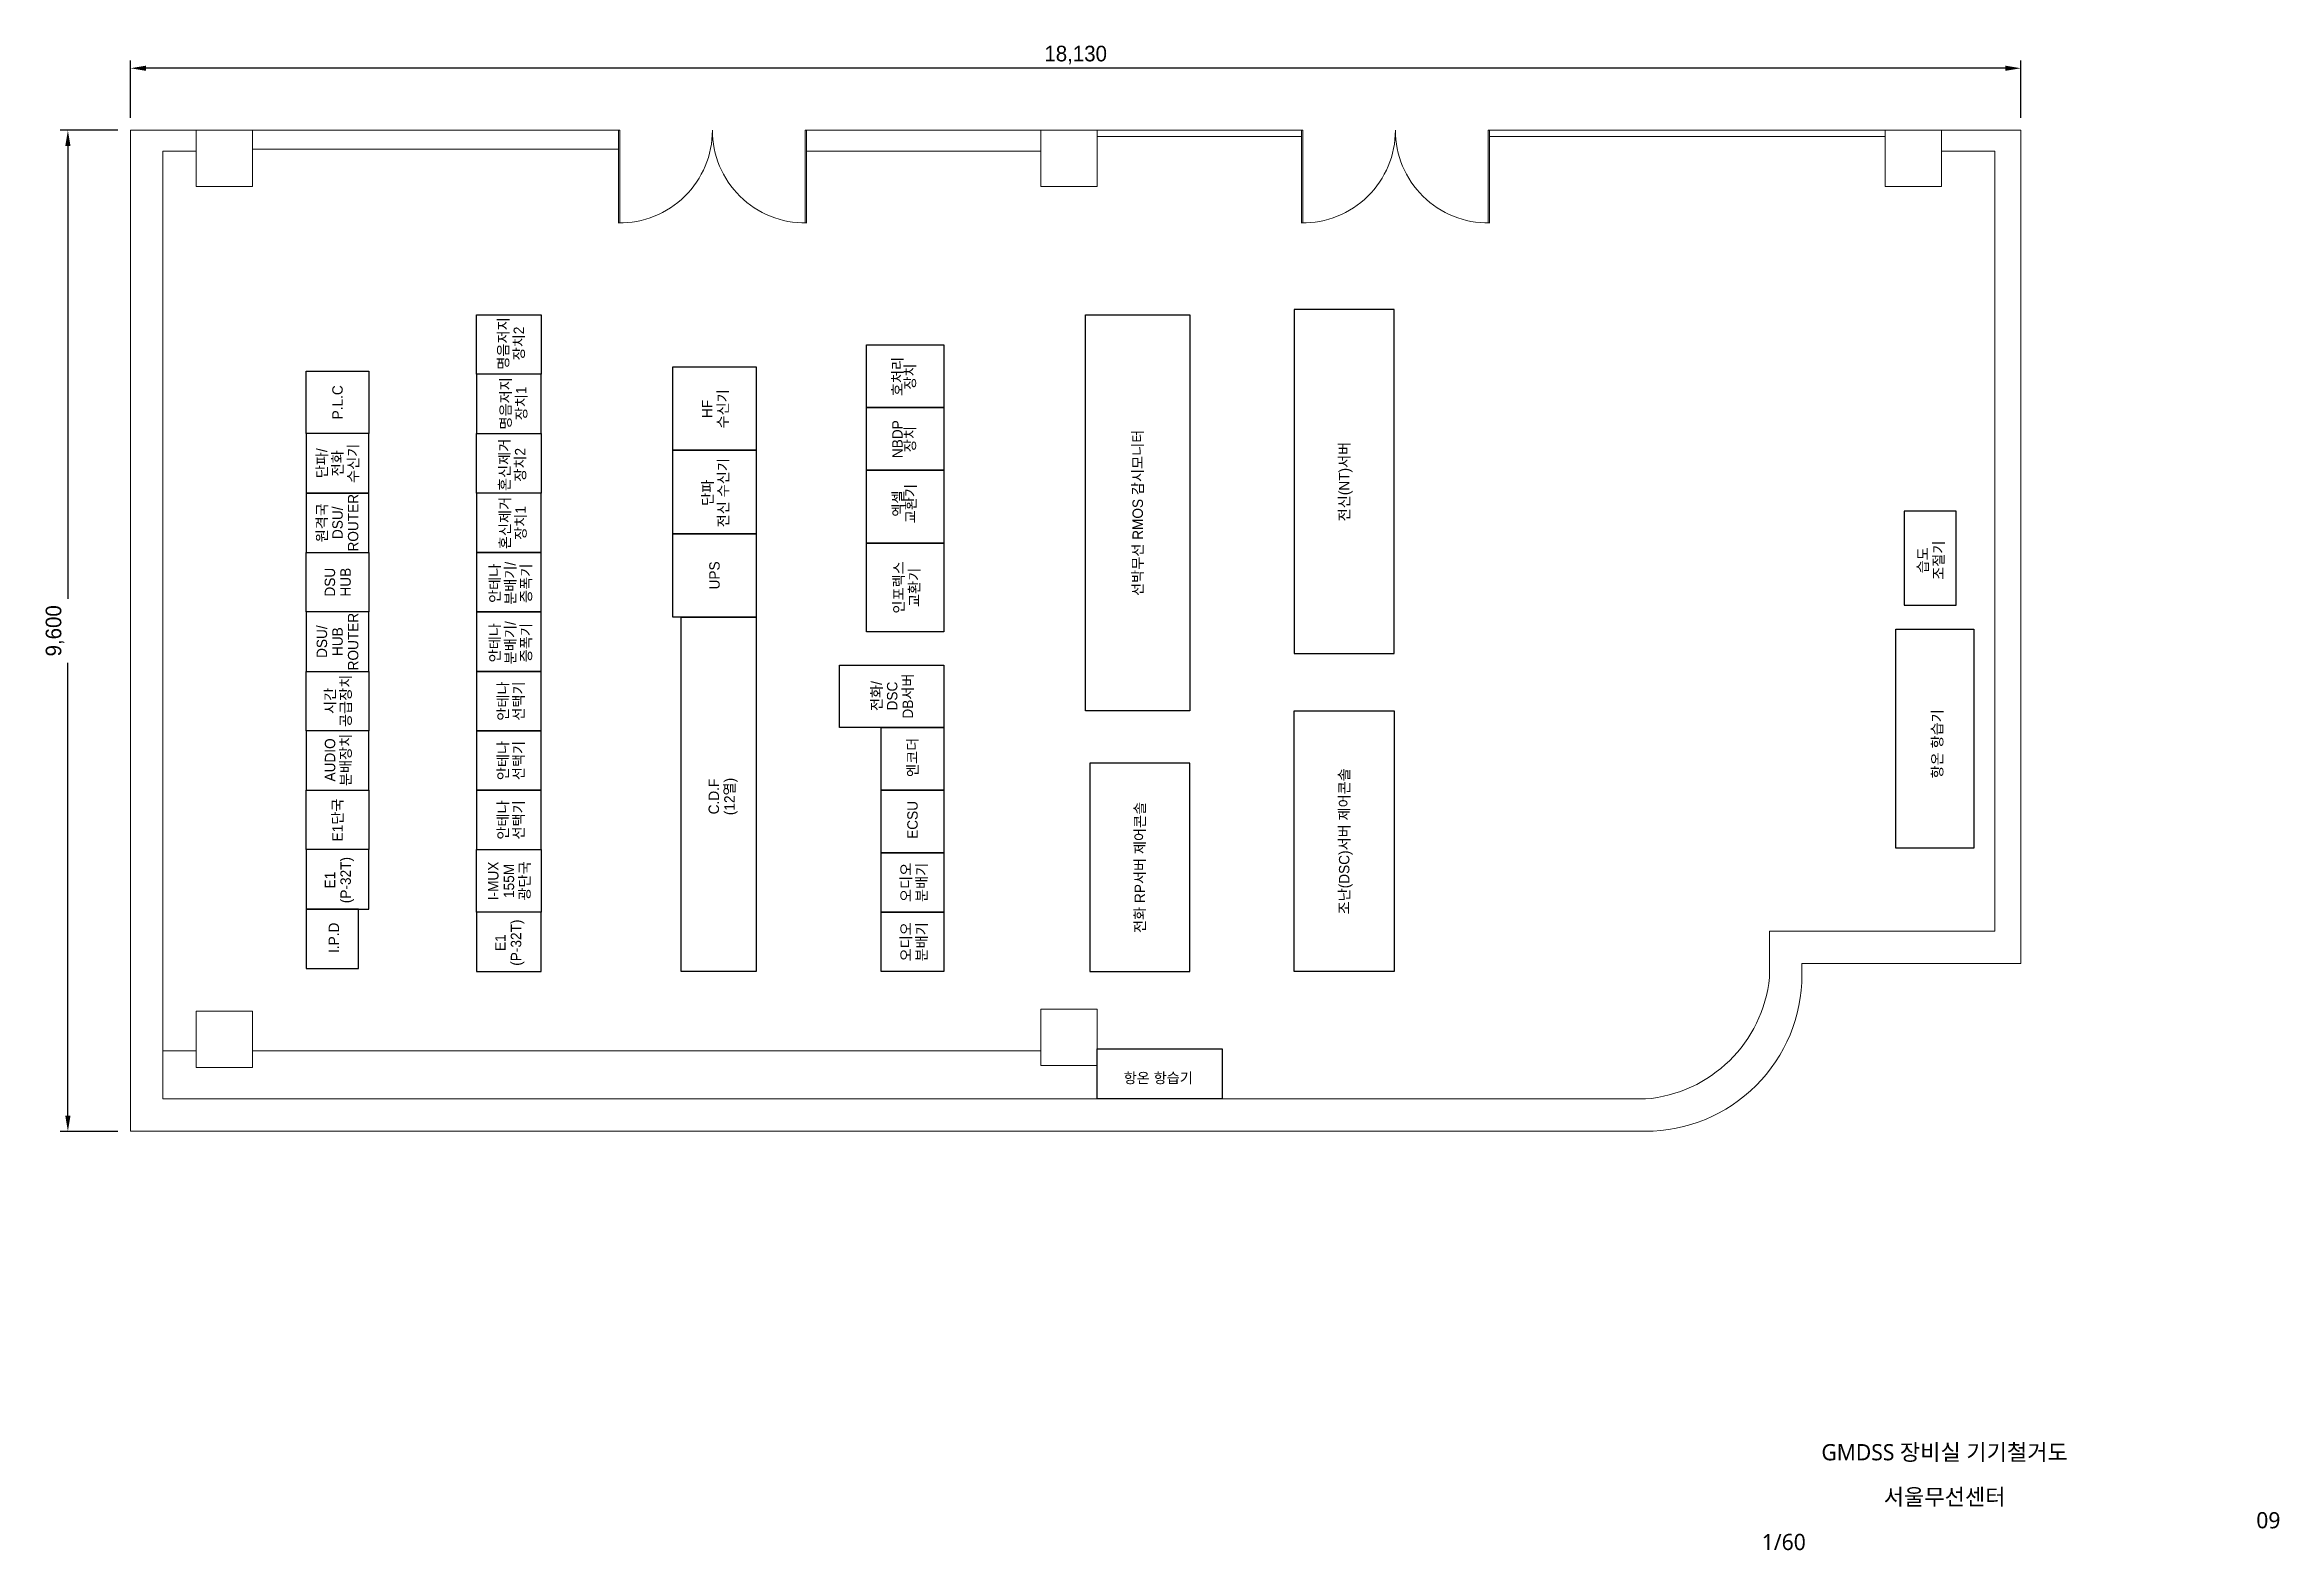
# Model space of a CAD drawing. Extents: x 1018681 to 1040111, y 408234 to 422673.
import ezdxf
from ezdxf.enums import TextEntityAlignment as Align

# ---------------------------------------------------------------- set-up
doc = ezdxf.new("R2010")
doc.units = 0
doc.header["$LTSCALE"] = 150
doc.header["$MEASUREMENT"] = 0
doc.header["$PDMODE"] = 35
doc.layers.get('0').update_dxf_attribs({"linetype": 'CONTINUOUS'})
doc.layers.get('Defpoints').update_dxf_attribs({"linetype": 'CONTINUOUS'})
doc.layers.add('arch', color=9, linetype='CONTINUOUS', lineweight=20)
doc.layers.add('RACK', color=60, linetype='CONTINUOUS', lineweight=30)
doc.styles.add('$1$STYLE1', font='malgun.ttf')
doc.styles.add('$2$STYLE1', font='malgun.ttf')
doc.styles.add('STYLE1', font='malgun.ttf')
doc.styles.add('돋움', font='')
doc.styles.get('돋움').set_extended_font_data('Dotum')
doc.dimstyles.new('ISO-60', dxfattribs={"dimscale": 60, "dimtxt": 2.5, "dimasz": 2.5, "dimexe": 1.25, "dimexo": 2, "dimtad": 1, "dimtoh": 1, "dimdec": 0, "dimlunit": 6, "dimtxsty": '돋움', "dimcen": 2.5, "dimclrd": 1, "dimclre": 1, "dimclrt": 7, "dimadec": 0, "dimazin": 0, "dimtfac": 1, "dimtdec": 0, "dimtofl": 0, "dimtmove": 2, "dimatfit": 3, "dimfxl": 1, "dimarcsym": 0})

# ---------------------------------------------------------------- blocks, each defined once
blk = doc.blocks.new('door')
at = {"layer": 'arch', "color": 8, "lineweight": 5}
for p, q in [((1079814, 402863), (1079814, 403753)), ((1079826, 402863), (1079826, 403753))]:
    blk.add_line(p, q, dxfattribs=at)
blk.add_lwpolyline([(1079826, 402863), (1079814, 402863)], dxfattribs=at)
at = {"layer": 'arch', "color": 8, "lineweight": 5, "extrusion": (0, 0, -1)}
blk.add_ellipse((1079814, 402863), major_axis=(-629, 629), ratio=1, start_param=5.497738, end_param=7.081894, dxfattribs=at)
blk = doc.blocks.new('*D4')
at = {"color": 1, "linetype": 'Continuous', "lineweight": -2}
for p, q in [((1019503, 421972), (1019503, 422522)), ((1037483, 422447), (1019653, 422447)), ((1037633, 421972), (1037633, 422522))]:
    blk.add_line(p, q, dxfattribs=at)
at = {"color": 1, "linetype": 'Continuous'}
for points in [[(1019653, 422472), (1019653, 422422), (1019503, 422447)], [(1037483, 422472), (1037483, 422422), (1037633, 422447)]]:
    blk.add_solid(points, dxfattribs=at)
at = {"layer": 'Defpoints', "color": 0, "linetype": 'Continuous'}
for p in [(1019503, 422447), (1019503, 421852), (1037633, 421852)]:
    blk.add_point(p, dxfattribs=at)
at = {"color": 7, "linetype": 'Continuous', "insert": (1028568, 422574), "char_height": 150, "attachment_point": 5, "style": '돋움'}
blk.add_mtext('18,130', dxfattribs=at)
blk = doc.blocks.new('*D5')
at = {"color": 1, "linetype": 'Continuous', "lineweight": -2}
for p, q in [((1019383, 421852), (1018828, 421852)), ((1018903, 421702), (1018903, 417359)), ((1018903, 412402), (1018903, 416746)), ((1019383, 412252), (1018828, 412252))]:
    blk.add_line(p, q, dxfattribs=at)
at = {"color": 1, "linetype": 'Continuous'}
for points in [[(1018878, 421702), (1018928, 421702), (1018903, 421852)], [(1018878, 412402), (1018928, 412402), (1018903, 412252)]]:
    blk.add_solid(points, dxfattribs=at)
at = {"layer": 'Defpoints', "color": 0, "linetype": 'Continuous'}
for p in [(1019503, 421852), (1018903, 412252), (1019503, 412252)]:
    blk.add_point(p, dxfattribs=at)
at = {"color": 7, "linetype": 'Continuous', "insert": (1018779, 417052), "char_height": 150, "attachment_point": 5, "rotation": 90, "style": '돋움'}
blk.add_mtext('9,600', dxfattribs=at)

msp = doc.modelspace()

# ---------------------------------------------------------------- linework, layer by layer
at = {"layer": 'arch', "color": 8, "linetype": 'Continuous', "lineweight": 13}
for points in [[(1036081.4, 421852.3), (1037632.7, 421852.3), (1037632.7, 413862.3), (1035532.7, 413862.3), (1035532.7, 413752.3, -0.4142136), (1034032.7, 412252.3), (1019502.7, 412252.3), (1019502.7, 421852.3), (1024194.8, 421852.3)], [(1020132.7, 421652.3), (1019812.7, 421652.3), (1019812.7, 412562.3), (1034032.7, 412562.3, 0.3608567), (1035222.7, 413726.5), (1035222.7, 414172.3), (1037382.7, 414172.3)]]:
    msp.add_lwpolyline(points, format="xyb", dxfattribs=at)
at = {"layer": 'arch', "color": 8, "linetype": 'Continuous', "lineweight": 20}
for points in [[(1020132.7, 421852.3), (1020672.7, 421852.3), (1020672.7, 421312.3), (1020132.7, 421312.3)], [(1028232.7, 421852.3), (1028772.7, 421852.3), (1028772.7, 421312.3), (1028232.7, 421312.3)], [(1036872.7, 421852.3), (1036332.7, 421852.3), (1036332.7, 421312.3), (1036872.7, 421312.3)], [(1020132.7, 413403.3), (1020672.7, 413403.3), (1020672.7, 412863.3), (1020132.7, 412863.3)], [(1028232.7, 413422.3), (1028772.7, 413422.3), (1028772.7, 412882.3), (1028232.7, 412882.3)]]:
    msp.add_lwpolyline(points, close=True, dxfattribs=at)
at = {"layer": 'arch', "color": 8, "linetype": 'Continuous', "lineweight": 9}
for points in [[(1025985.4, 421852.3), (1030744.8, 421852.3)], [(1030732.7, 421792.3), (1028772.7, 421792.3)], [(1032535.4, 421792.3), (1036332.7, 421792.3)], [(1032538.7, 421852.3), (1036081.4, 421852.3)], [(1020672.7, 421672.3), (1024182.7, 421672.3)], [(1025985.4, 421652.3), (1028232.7, 421652.3)]]:
    msp.add_lwpolyline(points, dxfattribs=at)
at = {"layer": 'arch', "color": 8, "linetype": 'Continuous', "lineweight": 13}
for points in [[(1036872.7, 421652.3), (1037382.7, 421652.3)], [(1037382.7, 421652.3), (1037382.7, 414172.3)], [(1019812.7, 413023.3), (1020132.7, 413023.3)], [(1020672.7, 413023.3), (1028232.7, 413023.3)]]:
    msp.add_lwpolyline(points, dxfattribs=at)
at = {"layer": 'RACK', "color": 8, "linetype": 'Continuous'}
for p, q in [((1030662.9, 415033.3), (1030662.9, 416283.3)), ((1030662.9, 416283.3), (1031622.9, 416283.3)), ((1031622.9, 416283.3), (1031622.9, 413783.3)), ((1030662.9, 413783.3), (1030662.9, 415033.3)), ((1031622.9, 413783.3), (1030662.9, 413783.3))]:
    msp.add_line(p, q, dxfattribs=at)
for points in [[(1022822.7, 420083.3), (1023442.7, 420083.3), (1023442.7, 419513.3), (1022822.7, 419513.3)], [(1029662.9, 416283.3), (1028662.9, 416283.3), (1028662.9, 417233.3), (1028662.9, 418183.3), (1028662.9, 419133.3), (1028662.9, 420083.3), (1029662.9, 420083.3), (1029662.9, 419133.3), (1029662.9, 418183.3), (1029662.9, 417233.3)], [(1026562.9, 419793.3), (1027302.9, 419793.3), (1027302.9, 419193.3), (1026562.9, 419193.3)], [(1021788.7, 418943.3), (1021188.7, 418943.3), (1021188.7, 419543.3), (1021788.7, 419543.3)], [(1022822.7, 418943.3), (1023442.7, 418943.3), (1023442.7, 419513.3), (1022822.7, 419513.3)], [(1024703.9, 419583.3), (1025503.9, 419583.3), (1025503.9, 418783.3), (1024703.9, 418783.3)], [(1026562.9, 419193.3), (1027302.9, 419193.3), (1027302.9, 418593.3), (1026562.9, 418593.3)], [(1021788.7, 418943.3), (1021188.7, 418943.3), (1021188.7, 418373.3), (1021788.7, 418373.3)], [(1022822.7, 418943.3), (1023442.7, 418943.3), (1023442.7, 418373.3), (1022822.7, 418373.3)], [(1024703.9, 418783.3), (1025503.9, 418783.3), (1025503.9, 417983.3), (1024703.9, 417983.3)], [(1026562.9, 418593.3), (1027302.9, 418593.3), (1027302.9, 417893.3), (1026562.9, 417893.3)], [(1021788.7, 418373.3), (1021188.7, 418373.3), (1021188.7, 417803.3), (1021788.7, 417803.3)], [(1022822.7, 417803.3), (1023442.7, 417803.3), (1023442.7, 418373.3), (1022822.7, 418373.3)], [(1024703.9, 417983.3), (1025503.9, 417983.3), (1025503.9, 417183.3), (1024703.9, 417183.3)], [(1026562.9, 417043.3), (1026562.9, 417893.3), (1027302.9, 417893.3), (1027302.9, 417043.3)], [(1021788.7, 417233.3), (1021188.7, 417233.3), (1021188.7, 417803.3), (1021788.7, 417803.3)], [(1022822.7, 417233.3), (1023442.7, 417233.3), (1023442.7, 417803.3), (1022822.7, 417803.3)], [(1021788.7, 417233.3), (1021188.7, 417233.3), (1021188.7, 416663.3), (1021788.7, 416663.3)], [(1022822.7, 416663.3), (1023442.7, 416663.3), (1023442.7, 417233.3), (1022822.7, 417233.3)], [(1024783.9, 417183.3), (1025503.9, 417183.3), (1025503.9, 413783.3), (1024783.9, 413783.3)], [(1036432.7, 414967.9), (1036432.7, 417067.9), (1037182.7, 417067.9), (1037182.7, 414967.9)], [(1021788.7, 416093.3), (1021188.7, 416093.3), (1021188.7, 416663.3), (1021788.7, 416663.3)], [(1022822.7, 416093.3), (1023442.7, 416093.3), (1023442.7, 416663.3), (1022822.7, 416663.3)], [(1021788.7, 416093.3), (1021188.7, 416093.3), (1021188.7, 415523.3), (1021788.7, 415523.3)], [(1022822.7, 415523.3), (1023442.7, 415523.3), (1023442.7, 416093.3), (1022822.7, 416093.3)], [(1027302.9, 415523.3), (1026702.9, 415523.3), (1026702.9, 416123.3), (1027302.9, 416123.3)], [(1028702.9, 415783.3), (1028702.9, 413783.3), (1029662.9, 413783.3), (1029662.9, 415783.3)], [(1021788.7, 414953.3), (1021188.7, 414953.3), (1021188.7, 415523.3), (1021788.7, 415523.3)], [(1022822.7, 414953.3), (1023442.7, 414953.3), (1023442.7, 415523.3), (1022822.7, 415523.3)], [(1027302.9, 414923.3), (1026702.9, 414923.3), (1026702.9, 415523.3), (1027302.9, 415523.3)], [(1021788.7, 414953.3), (1021188.7, 414953.3), (1021188.7, 414383.3), (1021788.7, 414383.3)], [(1023442.7, 414353.3), (1022822.7, 414353.3), (1022822.7, 414953.3), (1023442.7, 414953.3)], [(1027302.9, 414353.3), (1026702.9, 414353.3), (1026702.9, 414923.3), (1027302.9, 414923.3)], [(1021688.7, 414383.3), (1021188.7, 414383.3), (1021188.7, 413813.3), (1021688.7, 413813.3)], [(1022822.7, 413783.3), (1023442.7, 413783.3), (1023442.7, 414353.3), (1022822.7, 414353.3)], [(1027302.9, 413783.3), (1026702.9, 413783.3), (1026702.9, 414353.3), (1027302.9, 414353.3)], [(1028772.7, 413042.3), (1029972.7, 413042.3), (1029972.7, 412562.3), (1028772.7, 412562.3)]]:
    msp.add_lwpolyline(points, close=True, dxfattribs=at)
for points in [[(1031622.9, 418483.3), (1031622.9, 420133.3), (1030662.9, 420133.3), (1030662.9, 418483.3), (1030662.9, 416833.3), (1031622.9, 416833.3), (1031622.9, 420133.3)], [(1027302.9, 416123.3), (1026302.9, 416123.3), (1026302.9, 416723.3), (1027302.9, 416723.3), (1027302.9, 416123.3)]]:
    msp.add_lwpolyline(points, dxfattribs=at)
at = {"layer": 'RACK', "color": 8, "linetype": 'Continuous', "lineweight": 30}
msp.add_lwpolyline([(1036512.7, 418197.9), (1036512.7, 417297.9), (1037012.7, 417297.9), (1037012.7, 418197.9)], close=True, dxfattribs=at)

# ---------------------------------------------------------------- block references
at = {"layer": 'arch', "color": 8, "linetype": 'Continuous', "lineweight": 5, "rotation": 180}
for p in [(2104008.9, 824715.5), (2110558.9, 824715.5)]:
    msp.add_blockref('door', p, dxfattribs=at)
at = {"layer": 'arch', "color": 8, "linetype": 'Continuous', "lineweight": 5, "xscale": -1, "rotation": 180}
for p in [(-53840.8, 824715.5), (-47290.8, 824715.5)]:
    msp.add_blockref('door', p, dxfattribs=at)

# ---------------------------------------------------------------- texts
at = {"color": 7, "lineweight": 30, "style": '돋움'}
for s, p in [('명음저지', (1023077.6, 419807.5)), ('장치2', (1023227.6, 419807.5)), ('호처리', (1026858.6, 419490.2)), ('P.L.C', (1021488.7, 419243.3)), ('명음저지', (1023100.9, 419232.9)), ('장치', (1026978.6, 419490.2)), ('장치1', (1023250.9, 419232.9)), ('HF', (1025033.6, 419180)), ('수신기', (1025183.6, 419180)), ('NBDP', (1026858.6, 418889.9)), ('장치', (1026978.6, 418889.9)), ('단파/', (1021338.7, 418658.3)), ('전화', (1021488.7, 418658.3)), ('수신기', (1021638.7, 418658.3)), ('혼신제거', (1023090.2, 418643.7)), ('장치2', (1023240.2, 418643.7)), ('선박무선 RMOS 감시모니터', (1029162.9, 418183.3)), ('전신(NT)서버', (1031142.9, 418483.3)), ('전신 수신기', (1025187.2, 418375.9)), ('ROUTER', (1021638.7, 418088.3)), ('단파', (1025037.2, 418375.9)), ('엑셀', (1026864.2, 418271.8)), ('교환기', (1026984.2, 418271.8)), ('원격국', (1021338.7, 418088.3)), ('DSU/', (1021488.7, 418088.3)), ('혼신제거', (1023094.3, 418085.8)), ('장치1', (1023244.3, 418085.8)), ('조절기', (1036842.8, 417728.7)), ('안테나', (1022996.8, 417507.6)), ('분배기/', (1023146.4, 417507.6)), ('UPS', (1025103.9, 417583.3)), ('인포렉스', (1026870.6, 417467.9)), ('습도', (1036692.8, 417728.7)), ('DSU', (1021415.6, 417518.3)), ('HUB', (1021565.6, 417518.3)), ('증폭기', (1023296.4, 417507.6)), ('교환기', (1027020.6, 417467.9)), ('DSU/', (1021338.7, 416948.3)), ('HUB', (1021488.7, 416948.3)), ('ROUTER', (1021638.7, 416948.3)), ('안테나', (1022996.8, 416937.6)), ('분배기/', (1023146.4, 416937.6)), ('증폭기', (1023296.4, 416937.6)), ('공급장치', (1021567.3, 416380.4)), ('DB서버', (1026958.2, 416426.3)), ('시간', (1021417.3, 416380.4)), ('안테나', (1023074.7, 416378)), ('선택기', (1023224.7, 416378)), ('전화/', (1026658.2, 416426.3)), ('DSC', (1026808.2, 416426.3)), ('항온 항습기', (1036830.5, 415967.9)), ('AUDIO', (1021417.1, 415813.9)), ('분배장치', (1021567.1, 415813.9)), ('안테나', (1023074.7, 415808)), ('선택기', (1023224.7, 415808)), ('엔코더', (1027002.9, 415838.3)), ('C.D.F', (1025097.5, 415462.9)), ('(12열)', (1025247.5, 415462.9)), ('조난(DSC)서버 제어콘솔', (1031142.9, 415033.3)), ('E1단국', (1021488.7, 415238.3)), ('안테나', (1023074.7, 415238)), ('선택기', (1023224.7, 415238)), ('ECSU', (1027002.9, 415238.3)), ('전화 RP서버 제어콘솔', (1029182.9, 414783.3)), ('E1', (1021416.8, 414661.4)), ('(P-32T)', (1021566.8, 414661.4)), ('I-MUX', (1022982.7, 414653.3)), ('155M', (1023132.7, 414653.3)), ('광단국', (1023282.7, 414653.3)), ('오디오', (1026940.4, 414639.3)), ('분배기', (1027090.4, 414639.3)), ('(P-32T)', (1023200.8, 414061.4)), ('오디오', (1026940.4, 414069.3)), ('I.P.D', (1021453.4, 414108)), ('E1', (1023050.8, 414061.4)), ('분배기', (1027090.4, 414069.3))]:
    msp.add_text(s, height=100, rotation=90, dxfattribs=at).set_placement(p, align=Align.MIDDLE_CENTER)
msp.add_text('항온 항습기', height=100, dxfattribs=at).set_placement((1029360.1, 412763.9), align=Align.MIDDLE_CENTER)
at = {"color": 7, "style": '$2$STYLE1'}
for s, height, p in [('GMDSS 장비실 기기철거도', 155.226, (1036901.4, 409174.7, 69.4)), ('서울무선센터', 155.23, (1036901.4, 408746, 69.4))]:
    msp.add_text(s, height=height, dxfattribs=at).set_placement(p, align=Align.MIDDLE_CENTER)
at = {"linetype": 'Continuous', "style": 'STYLE1'}
msp.add_text('09', height=155.23, dxfattribs=at).set_placement((1040005.9, 408522.7), align=Align.MIDDLE_CENTER)
at = {"color": 7, "lineweight": 0, "style": '$1$STYLE1'}
msp.add_text('1/60', height=155.23, dxfattribs=at).set_placement((1035358.8, 408313.9, 69.4), align=Align.MIDDLE_CENTER)

# ---------------------------------------------------------------- dimensions: what is measured, and where the dimension line sits
at = {"color": 2, "linetype": 'Continuous'}
dim = msp.add_aligned_dim(p1=(1037632.7, 421852.3), p2=(1019502.7, 421852.3), distance=-595, dimstyle='ISO-60', dxfattribs=at)
dim.commit()
dim.dimension.update_dxf_attribs({"geometry": '*D4', "text_midpoint": (1028567.7, 422574.4)})
dim = msp.add_linear_dim(base=(1018902.7, 412252.3), p1=(1019502.7, 421852.3), p2=(1019502.7, 412252.3), angle=270, dimstyle='ISO-60', dxfattribs=at)
dim.commit()
dim.dimension.update_dxf_attribs({"geometry": '*D5', "text_midpoint": (1018779, 417052.3), "dimtype": 161})

doc.saveas('drawing.dxf')
